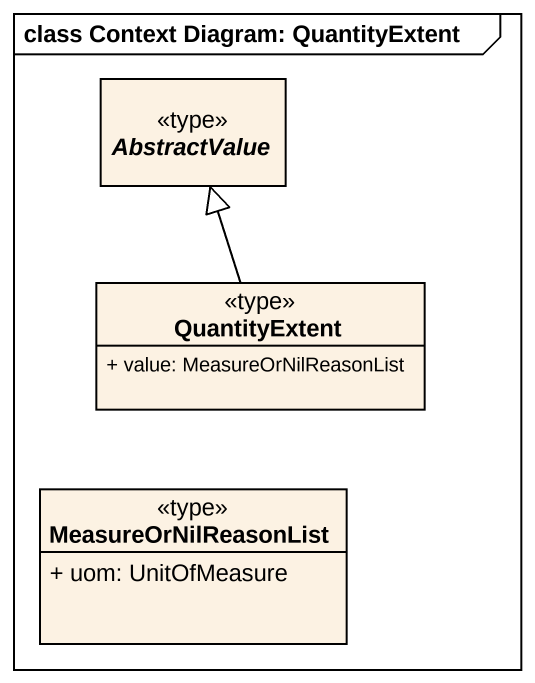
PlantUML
@startuml
mainframe class Context Diagram: QuantityExtent
hide circle
hide empty members
skinparam classAttributeIconSize 0
abstract class AbstractValue <<type>>
class QuantityExtent <<type>> {
  + value: MeasureOrNilReasonList
}
class MeasureOrNilReasonList <<type>> {
  + uom: UnitOfMeasure
}
QuantityExtent -up-|> AbstractValue
@enduml
